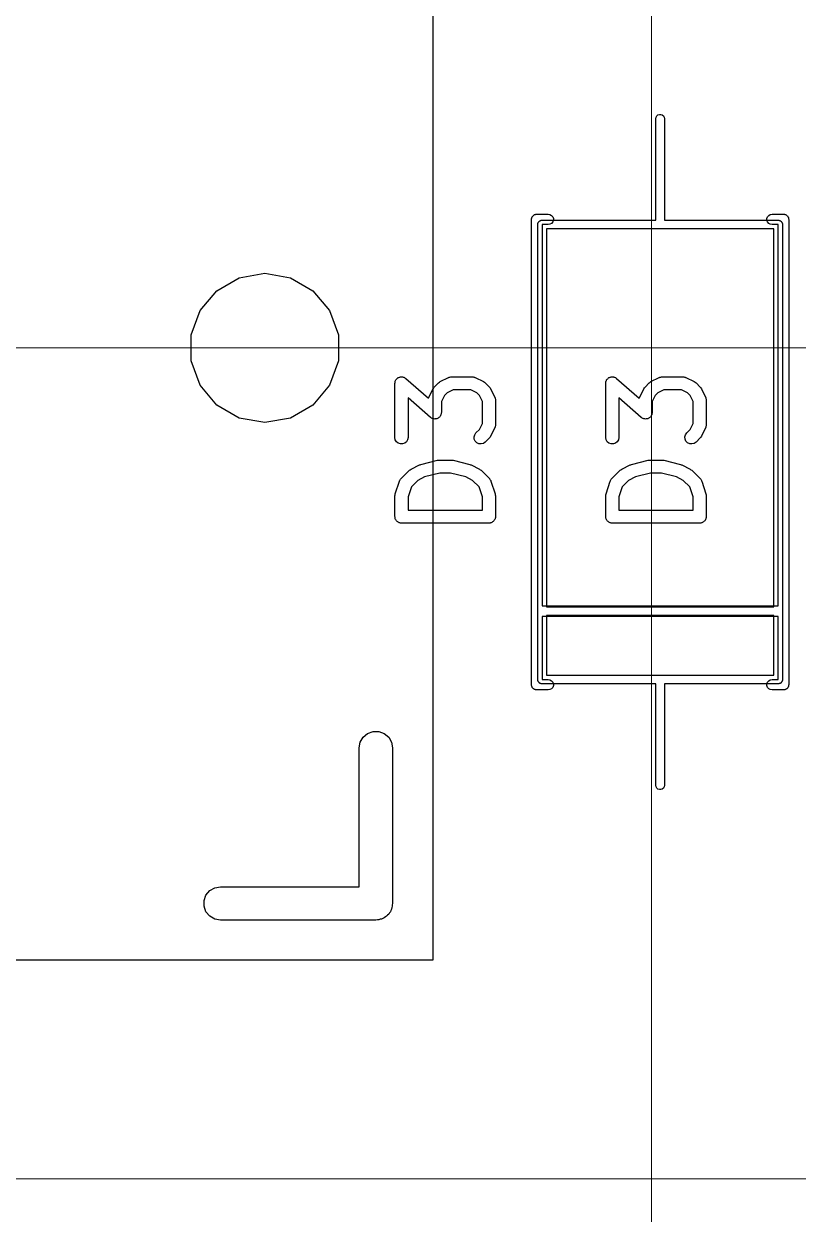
# Model space of a CAD drawing. Header units: millimetres. Extents: x 24 to 200, y 24 to 188.
# Drawn here: x 103.35 to 112.2, y 126.72 to 140.33 of the extents above; entities that cross this region are included whole.
import ezdxf

# ---------------------------------------------------------------- set-up
doc = ezdxf.new("R2010")
doc.units = ezdxf.units.MM
doc.layers.add('3_SwitchPlate', color=6, linetype='Continuous')
doc.layers.add('7_PCBサンプル', color=7, linetype='Continuous')
doc.layers.add('補助線', color=4, linetype='Continuous', lineweight=5, transparency=0.5)

# ---------------------------------------------------------------- blocks, each defined once
blk = doc.blocks.new('hhskb2-F.SilkS')
at = {"layer": '7_PCBサンプル'}
for p, q in [((96.13, -48.53), (96.1309, -48.5248)), ((96.13, -53.85), (96.13, -48.53)), ((96.1309, -48.5196), (96.1327, -48.5147)), ((96.1309, -48.5248), (96.1309, -48.5196)), ((96.1327, -48.5147), (96.1336, -48.5095)), ((96.1336, -48.5095), (96.1362, -48.5049)), ((96.1362, -48.5049), (96.138, -48.5)), ((96.138, -48.5), (96.1414, -48.496)), ((96.1414, -48.496), (96.144, -48.4914)), ((96.144, -48.4914), (96.1481, -48.4881)), ((96.1481, -48.4881), (96.1514, -48.484)), ((96.1514, -48.484), (96.156, -48.4814)), ((96.156, -48.4814), (96.16, -48.478)), ((96.16, -48.478), (96.1649, -48.4762)), ((96.1649, -48.4762), (96.1695, -48.4736)), ((96.1695, -48.4736), (96.1747, -48.4727)), ((96.1747, -48.4727), (96.1796, -48.4709)), ((96.1796, -48.4709), (96.1848, -48.4709)), ((96.1848, -48.4709), (96.19, -48.47)), ((96.19, -48.47), (96.32, -48.47)), ((96.32, -48.47), (96.3405, -48.4736)), ((96.3405, -48.4736), (96.3586, -48.484)), ((96.3586, -48.576), (96.3405, -48.5864)), ((96.3586, -48.484), (96.372, -48.5)), ((96.372, -48.56), (96.3586, -48.576)), ((96.372, -48.5), (96.3791, -48.5196)), ((96.3791, -48.5404), (96.372, -48.56)), ((96.3791, -48.5196), (96.3791, -48.5404)), ((98.8209, -48.5196), (98.828, -48.5)), ((98.8209, -48.5404), (98.8209, -48.5196)), ((98.828, -48.56), (98.8209, -48.5404)), ((98.828, -48.5), (98.8414, -48.484)), ((98.8414, -48.576), (98.828, -48.56)), ((98.8414, -48.484), (98.8595, -48.4736)), ((98.8595, -48.5864), (98.8414, -48.576)), ((98.8595, -48.4736), (98.88, -48.47)), ((98.88, -48.47), (99.01, -48.47)), ((99.01, -48.47), (99.0152, -48.4709)), ((99.0152, -48.4709), (99.0204, -48.4709)), ((99.0204, -48.4709), (99.0253, -48.4727)), ((99.0253, -48.4727), (99.0305, -48.4736)), ((99.0305, -48.4736), (99.0351, -48.4762)), ((99.0351, -48.4762), (99.04, -48.478)), ((99.04, -48.478), (99.044, -48.4814)), ((99.044, -48.4814), (99.0486, -48.484)), ((99.0486, -48.484), (99.0519, -48.4881)), ((99.0519, -48.4881), (99.056, -48.4914)), ((99.056, -48.4914), (99.0586, -48.496)), ((99.0586, -48.496), (99.062, -48.5)), ((99.062, -48.5), (99.0638, -48.5049)), ((99.0638, -48.5049), (99.0664, -48.5095)), ((99.0664, -48.5095), (99.0673, -48.5147)), ((99.0673, -48.5147), (99.0691, -48.5196)), ((99.0691, -48.5196), (99.0691, -48.5248)), ((99.0691, -48.5248), (99.07, -48.53)), ((99.07, -48.53), (99.07, -53.85)), ((96.32, -48.59), (96.25, -48.59)), ((96.25, -48.59), (96.25, -52.95)), ((96.3405, -48.5864), (96.32, -48.59)), ((98.88, -48.59), (98.8595, -48.5864)), ((98.95, -48.59), (98.88, -48.59)), ((98.95, -52.95), (98.95, -48.59)), ((92.531, -49.3457), (92.7879, -49.1974)), ((92.7879, -49.1974), (93.08, -49.1458)), ((93.08, -49.1458), (93.3721, -49.1974)), ((93.3721, -49.1974), (93.629, -49.3457)), ((92.3403, -49.5729), (92.531, -49.3457)), ((93.629, -49.3457), (93.8197, -49.5729)), ((92.2388, -49.8517), (92.3403, -49.5729)), ((93.8197, -49.5729), (93.9212, -49.8517)), ((92.2388, -50.1483), (92.2388, -49.8517)), ((93.9212, -49.8517), (93.9212, -50.1483)), ((92.3403, -50.4271), (92.2388, -50.1483)), ((93.9212, -50.1483), (93.8197, -50.4271)), ((94.5849, -50.3561), (94.5905, -50.3514)), ((94.5905, -50.3514), (94.5954, -50.3458)), ((94.5954, -50.3458), (94.6004, -50.3431)), ((94.6004, -50.3431), (94.6049, -50.3393)), ((94.6049, -50.3393), (94.6118, -50.3368)), ((94.6118, -50.3368), (94.6182, -50.3333)), ((94.6182, -50.3333), (94.6239, -50.3324)), ((94.6239, -50.3324), (94.6294, -50.3304)), ((94.6294, -50.3304), (94.6367, -50.3304)), ((94.6367, -50.3304), (94.6439, -50.3293)), ((94.6439, -50.3293), (94.6496, -50.3304)), ((94.6496, -50.3304), (94.6554, -50.3304)), ((94.6554, -50.3304), (94.6623, -50.3329)), ((94.6623, -50.3329), (94.6695, -50.3344)), ((94.6695, -50.3344), (94.6744, -50.3374)), ((94.6744, -50.3374), (94.6799, -50.3393)), ((94.6799, -50.3393), (94.6855, -50.344)), ((94.6855, -50.344), (94.6918, -50.3478)), ((94.6918, -50.3478), (94.9518, -50.5753)), ((95.085, -50.3848), (95.1803, -50.3372)), ((95.1803, -50.3372), (95.1844, -50.336)), ((95.1844, -50.336), (95.1882, -50.3338)), ((95.1882, -50.3338), (95.1968, -50.3323)), ((95.1968, -50.3323), (95.2052, -50.3298)), ((95.2052, -50.3298), (95.2096, -50.33)), ((95.2096, -50.33), (95.2138, -50.3293)), ((95.2138, -50.3293), (95.4519, -50.3293)), ((95.4519, -50.3293), (95.4562, -50.33)), ((95.4562, -50.33), (95.4605, -50.3298)), ((95.4605, -50.3298), (95.4689, -50.3323)), ((95.4689, -50.3323), (95.4776, -50.3338)), ((95.4776, -50.3338), (95.4813, -50.336)), ((95.4813, -50.336), (95.4854, -50.3372)), ((95.4854, -50.3372), (95.5807, -50.3848)), ((92.531, -50.6543), (92.3403, -50.4271)), ((93.8197, -50.4271), (93.629, -50.6543)), ((94.5674, -50.4043), (94.5687, -50.3971)), ((94.5674, -51.0233), (94.5674, -50.4043)), ((94.5687, -50.3971), (94.5688, -50.3897)), ((94.5688, -50.3897), (94.5709, -50.3843)), ((94.5709, -50.3843), (94.5719, -50.3786)), ((94.5719, -50.3786), (94.5756, -50.3723)), ((94.5756, -50.3723), (94.5782, -50.3654)), ((94.5782, -50.3654), (94.582, -50.3611)), ((94.582, -50.3611), (94.5849, -50.3561)), ((94.9563, -50.5612), (95.0039, -50.466)), ((95.0039, -50.466), (95.011, -50.4563)), ((95.011, -50.4563), (95.0179, -50.4465)), ((95.0179, -50.4465), (95.0655, -50.3989)), ((95.0655, -50.3989), (95.0754, -50.392)), ((95.0754, -50.392), (95.085, -50.3848)), ((95.2315, -50.4793), (95.163, -50.5135)), ((95.4342, -50.4793), (95.2315, -50.4793)), ((95.5027, -50.5135), (95.4342, -50.4793)), ((95.5807, -50.3848), (95.5903, -50.392)), ((95.5903, -50.392), (95.6002, -50.3989)), ((95.6002, -50.3989), (95.6478, -50.4465)), ((95.6478, -50.4465), (95.6547, -50.4563)), ((95.6547, -50.4563), (95.6618, -50.466)), ((95.6618, -50.466), (95.7095, -50.5612)), ((94.9739, -50.7941), (94.7174, -50.5696)), ((94.7174, -50.5696), (94.7174, -51.0233)), ((94.9518, -50.5753), (94.9529, -50.5691)), ((94.9529, -50.5691), (94.955, -50.5654)), ((94.955, -50.5654), (94.9563, -50.5612)), ((95.1326, -50.5439), (95.0983, -50.6125)), ((95.0983, -50.6125), (95.0983, -50.7376)), ((95.163, -50.5135), (95.1326, -50.5439)), ((95.5331, -50.5439), (95.5027, -50.5135)), ((95.5674, -50.6125), (95.5331, -50.5439)), ((95.5674, -50.8628), (95.5674, -50.6125)), ((95.7095, -50.5612), (95.7107, -50.5654)), ((95.7107, -50.5654), (95.7129, -50.5691)), ((95.7129, -50.5691), (95.7144, -50.5778)), ((95.7144, -50.5778), (95.7169, -50.5862)), ((95.7169, -50.5862), (95.7166, -50.5905)), ((95.7166, -50.5905), (95.7174, -50.5948)), ((95.7174, -50.5948), (95.7174, -50.8805)), ((92.7879, -50.8026), (92.531, -50.6543)), ((93.629, -50.6543), (93.3721, -50.8026)), ((95.0948, -50.7576), (95.0938, -50.7633)), ((95.0969, -50.7522), (95.0948, -50.7576)), ((95.0971, -50.7448), (95.0969, -50.7522)), ((95.0983, -50.7376), (95.0971, -50.7448)), ((93.08, -50.8541), (92.7879, -50.8026)), ((93.3721, -50.8026), (93.08, -50.8541)), ((94.9802, -50.7979), (94.9739, -50.7941)), ((94.9858, -50.8026), (94.9802, -50.7979)), ((94.9913, -50.8046), (94.9858, -50.8026)), ((94.9962, -50.8076), (94.9913, -50.8046)), ((95.0034, -50.809), (94.9962, -50.8076)), ((95.0103, -50.8115), (95.0034, -50.809)), ((95.0161, -50.8115), (95.0103, -50.8115)), ((95.0218, -50.8126), (95.0161, -50.8115)), ((95.029, -50.8115), (95.0218, -50.8126)), ((95.0364, -50.8115), (95.029, -50.8115)), ((95.0418, -50.8095), (95.0364, -50.8115)), ((95.0475, -50.8086), (95.0418, -50.8095)), ((95.0539, -50.8051), (95.0475, -50.8086)), ((95.0608, -50.8026), (95.0539, -50.8051)), ((95.0653, -50.7989), (95.0608, -50.8026)), ((95.0703, -50.7961), (95.0653, -50.7989)), ((95.0752, -50.7905), (95.0703, -50.7961)), ((95.0808, -50.7858), (95.0752, -50.7905)), ((95.0837, -50.7808), (95.0808, -50.7858)), ((95.0875, -50.7765), (95.0837, -50.7808)), ((95.0901, -50.7696), (95.0875, -50.7765)), ((95.0938, -50.7633), (95.0901, -50.7696)), ((95.5331, -50.9313), (95.5674, -50.8628)), ((95.7169, -50.8891), (95.7144, -50.8975)), ((95.7174, -50.8805), (95.7166, -50.8847)), ((95.7166, -50.8847), (95.7169, -50.8891)), ((94.5719, -51.049), (94.5674, -51.0233)), ((94.7174, -51.0233), (94.7129, -51.049)), ((95.4724, -51.0168), (95.4792, -50.9916)), ((95.4747, -51.0427), (95.4724, -51.0168)), ((95.4792, -50.9916), (95.4941, -50.9703)), ((95.4941, -50.9703), (95.5331, -50.9313)), ((95.6478, -51.0287), (95.6002, -51.0764)), ((95.6547, -51.0189), (95.6478, -51.0287)), ((95.6618, -51.0093), (95.6547, -51.0189)), ((95.7095, -50.914), (95.6618, -51.0093)), ((95.7107, -50.9099), (95.7095, -50.914)), ((95.7129, -50.9061), (95.7107, -50.9099)), ((95.7144, -50.8975), (95.7129, -50.9061)), ((94.5849, -51.0715), (94.5719, -51.049)), ((94.6049, -51.0883), (94.5849, -51.0715)), ((94.6294, -51.0972), (94.6049, -51.0883)), ((94.6554, -51.0972), (94.6294, -51.0972)), ((94.6799, -51.0883), (94.6554, -51.0972)), ((94.6998, -51.0715), (94.6799, -51.0883)), ((94.7129, -51.049), (94.6998, -51.0715)), ((95.4857, -51.0664), (95.4747, -51.0427)), ((95.5041, -51.0848), (95.4857, -51.0664)), ((95.5277, -51.0958), (95.5041, -51.0848)), ((95.5537, -51.098), (95.5277, -51.0958)), ((95.5788, -51.0913), (95.5537, -51.098)), ((95.6002, -51.0764), (95.5788, -51.0913)), ((94.8623, -51.3315), (95.0528, -51.2839)), ((95.0528, -51.2839), (95.0619, -51.2833)), ((95.0619, -51.2833), (95.071, -51.2817)), ((95.071, -51.2817), (95.2138, -51.2817)), ((95.2138, -51.2817), (95.2228, -51.2833)), ((95.2228, -51.2833), (95.232, -51.2839)), ((95.232, -51.2839), (95.4225, -51.3315)), ((94.637, -51.4941), (94.7322, -51.3989)), ((94.7322, -51.3989), (94.742, -51.392)), ((94.742, -51.392), (94.7517, -51.3848)), ((94.7517, -51.3848), (94.8469, -51.3372)), ((94.8469, -51.3372), (94.8548, -51.3349)), ((94.8548, -51.3349), (94.8623, -51.3315)), ((95.0802, -51.4317), (94.9067, -51.475)), ((95.2046, -51.4317), (95.0802, -51.4317)), ((95.3781, -51.475), (95.2046, -51.4317)), ((95.4225, -51.3315), (95.43, -51.3349)), ((95.43, -51.3349), (95.4378, -51.3372)), ((95.4378, -51.3372), (95.5331, -51.3848)), ((95.5331, -51.3848), (95.5427, -51.392)), ((95.5427, -51.392), (95.5526, -51.3989)), ((95.5526, -51.3989), (95.6478, -51.4941)), ((94.5712, -51.6663), (94.6188, -51.5234)), ((94.6188, -51.5234), (94.6209, -51.5196)), ((94.6209, -51.5196), (94.622, -51.5154)), ((94.622, -51.5154), (94.6271, -51.5082)), ((94.6271, -51.5082), (94.6313, -51.5005)), ((94.6313, -51.5005), (94.6345, -51.4977)), ((94.6345, -51.4977), (94.637, -51.4941)), ((94.8297, -51.5135), (94.7556, -51.5877)), ((94.9067, -51.475), (94.8297, -51.5135)), ((95.4551, -51.5135), (95.3781, -51.475)), ((95.5292, -51.5877), (95.4551, -51.5135)), ((95.6478, -51.4941), (95.6503, -51.4977)), ((95.6503, -51.4977), (95.6535, -51.5005)), ((95.6535, -51.5005), (95.6577, -51.5082)), ((95.6577, -51.5082), (95.6627, -51.5154)), ((95.6627, -51.5154), (95.6639, -51.5196)), ((95.6639, -51.5196), (95.6659, -51.5234)), ((95.6659, -51.5234), (95.7135, -51.6663)), ((94.5674, -51.69), (94.5695, -51.6782)), ((94.5674, -51.9281), (94.5674, -51.69)), ((94.5695, -51.6782), (94.5712, -51.6663)), ((94.7556, -51.5877), (94.7174, -51.7022)), ((94.7174, -51.7022), (94.7174, -51.8531)), ((95.5674, -51.7022), (95.5292, -51.5877)), ((95.5674, -51.8531), (95.5674, -51.7022)), ((95.7135, -51.6663), (95.7153, -51.6782)), ((95.7153, -51.6782), (95.7174, -51.69)), ((95.7174, -51.69), (95.7174, -51.9281)), ((94.5685, -51.9346), (94.5674, -51.9281)), ((94.5685, -51.9411), (94.5685, -51.9346)), ((94.5708, -51.9473), (94.5685, -51.9411)), ((94.5719, -51.9537), (94.5708, -51.9473)), ((94.5752, -51.9594), (94.5719, -51.9537)), ((94.5774, -51.9656), (94.5752, -51.9594)), ((94.5816, -51.9706), (94.5774, -51.9656)), ((94.5849, -51.9763), (94.5816, -51.9706)), ((94.59, -51.9805), (94.5849, -51.9763)), ((94.5942, -51.9855), (94.59, -51.9805)), ((94.7174, -51.8531), (95.5674, -51.8531)), ((95.6948, -51.9805), (95.6906, -51.9855)), ((95.6998, -51.9763), (95.6948, -51.9805)), ((95.7031, -51.9706), (95.6998, -51.9763)), ((95.7073, -51.9656), (95.7031, -51.9706)), ((95.7096, -51.9594), (95.7073, -51.9656)), ((95.7129, -51.9537), (95.7096, -51.9594)), ((95.714, -51.9473), (95.7129, -51.9537)), ((95.7162, -51.9411), (95.714, -51.9473)), ((95.7174, -51.9281), (95.7162, -51.9346)), ((95.7162, -51.9346), (95.7162, -51.9411)), ((94.5999, -51.9888), (94.5942, -51.9855)), ((94.6049, -51.993), (94.5999, -51.9888)), ((94.611, -51.9953), (94.6049, -51.993)), ((94.6167, -51.9986), (94.611, -51.9953)), ((94.6232, -51.9997), (94.6167, -51.9986)), ((94.6294, -52.002), (94.6232, -51.9997)), ((94.6359, -52.002), (94.6294, -52.002)), ((94.6424, -52.0031), (94.6359, -52.002)), ((95.6424, -52.0031), (94.6424, -52.0031)), ((95.6488, -52.002), (95.6424, -52.0031)), ((95.6554, -52.002), (95.6488, -52.002)), ((95.6616, -51.9997), (95.6554, -52.002)), ((95.668, -51.9986), (95.6616, -51.9997)), ((95.6737, -51.9953), (95.668, -51.9986)), ((95.6799, -51.993), (95.6737, -51.9953)), ((95.6849, -51.9888), (95.6799, -51.993)), ((95.6906, -51.9855), (95.6849, -51.9888)), ((96.25, -52.95), (98.95, -52.95)), ((98.95, -53.07), (96.25, -53.07)), ((96.25, -53.07), (96.25, -53.79)), ((98.95, -53.79), (98.95, -53.07)), ((96.1309, -53.8552), (96.13, -53.85)), ((96.1309, -53.8604), (96.1309, -53.8552)), ((96.1327, -53.8653), (96.1309, -53.8604)), ((96.1336, -53.8705), (96.1327, -53.8653)), ((96.1362, -53.8751), (96.1336, -53.8705)), ((96.138, -53.88), (96.1362, -53.8751)), ((96.1414, -53.884), (96.138, -53.88)), ((96.144, -53.8886), (96.1414, -53.884)), ((96.1481, -53.8919), (96.144, -53.8886)), ((96.25, -53.79), (96.32, -53.79)), ((96.32, -53.79), (96.3405, -53.7936)), ((96.3405, -53.7936), (96.3586, -53.804)), ((96.3586, -53.804), (96.372, -53.82)), ((96.372, -53.88), (96.3586, -53.896)), ((96.372, -53.82), (96.3791, -53.8396)), ((96.3791, -53.8604), (96.372, -53.88)), ((96.3791, -53.8396), (96.3791, -53.8604)), ((98.8209, -53.8396), (98.828, -53.82)), ((98.8209, -53.8604), (98.8209, -53.8396)), ((98.828, -53.88), (98.8209, -53.8604)), ((98.828, -53.82), (98.8414, -53.804)), ((98.8414, -53.896), (98.828, -53.88)), ((98.8414, -53.804), (98.8595, -53.7936)), ((98.8595, -53.7936), (98.88, -53.79)), ((98.88, -53.79), (98.95, -53.79)), ((99.056, -53.8886), (99.0519, -53.8919)), ((99.0586, -53.884), (99.056, -53.8886)), ((99.062, -53.88), (99.0586, -53.884)), ((99.0638, -53.8751), (99.062, -53.88)), ((99.0664, -53.8705), (99.0638, -53.8751)), ((99.0673, -53.8653), (99.0664, -53.8705)), ((99.0691, -53.8604), (99.0673, -53.8653)), ((99.07, -53.85), (99.0691, -53.8552)), ((99.0691, -53.8552), (99.0691, -53.8604)), ((96.1514, -53.896), (96.1481, -53.8919)), ((96.156, -53.8986), (96.1514, -53.896)), ((96.16, -53.902), (96.156, -53.8986)), ((96.1649, -53.9038), (96.16, -53.902)), ((96.1695, -53.9064), (96.1649, -53.9038)), ((96.1747, -53.9073), (96.1695, -53.9064)), ((96.1796, -53.9091), (96.1747, -53.9073)), ((96.1848, -53.9091), (96.1796, -53.9091)), ((96.19, -53.91), (96.1848, -53.9091)), ((96.32, -53.91), (96.19, -53.91)), ((96.3405, -53.9064), (96.32, -53.91)), ((96.3586, -53.896), (96.3405, -53.9064)), ((98.8595, -53.9064), (98.8414, -53.896)), ((98.88, -53.91), (98.8595, -53.9064)), ((99.01, -53.91), (98.88, -53.91)), ((99.0152, -53.9091), (99.01, -53.91)), ((99.0204, -53.9091), (99.0152, -53.9091)), ((99.0253, -53.9073), (99.0204, -53.9091)), ((99.0305, -53.9064), (99.0253, -53.9073)), ((99.0351, -53.9038), (99.0305, -53.9064)), ((99.04, -53.902), (99.0351, -53.9038)), ((99.044, -53.8986), (99.04, -53.902)), ((99.0486, -53.896), (99.044, -53.8986)), ((99.0519, -53.8919), (99.0486, -53.896)), ((94.2041, -54.4495), (94.2548, -54.407)), ((94.2548, -54.407), (94.3169, -54.3844)), ((94.3169, -54.3844), (94.3831, -54.3844)), ((94.3831, -54.3844), (94.4453, -54.407)), ((94.4453, -54.407), (94.4959, -54.4495)), ((94.1595, -54.572), (94.171, -54.5068)), ((94.171, -54.5068), (94.2041, -54.4495)), ((94.4959, -54.4495), (94.529, -54.5068)), ((94.529, -54.5068), (94.5405, -54.572)), ((94.1595, -56.1595), (94.1595, -54.572)), ((94.5405, -54.572), (94.5405, -56.35)), ((92.4495, -56.2041), (92.5068, -56.171)), ((92.5068, -56.171), (92.572, -56.1595)), ((92.572, -56.1595), (94.1595, -56.1595)), ((92.3844, -56.3169), (92.407, -56.2547)), ((92.3844, -56.3831), (92.3844, -56.3169)), ((92.407, -56.2547), (92.4495, -56.2041)), ((92.407, -56.4452), (92.3844, -56.3831)), ((92.4495, -56.4959), (92.407, -56.4452)), ((94.4959, -56.4725), (94.4832, -56.4832)), ((94.5043, -56.458), (94.4959, -56.4725)), ((94.515, -56.4452), (94.5043, -56.458)), ((94.5207, -56.4296), (94.515, -56.4452)), ((94.529, -56.4152), (94.5207, -56.4296)), ((94.5319, -56.3987), (94.529, -56.4152)), ((94.5376, -56.3831), (94.5319, -56.3987)), ((94.5405, -56.35), (94.5376, -56.3664)), ((94.5376, -56.3664), (94.5376, -56.3831)), ((92.5068, -56.529), (92.4495, -56.4959)), ((92.572, -56.5405), (92.5068, -56.529)), ((94.35, -56.5405), (92.572, -56.5405)), ((94.3664, -56.5376), (94.35, -56.5405)), ((94.3831, -56.5376), (94.3664, -56.5376)), ((94.3987, -56.5319), (94.3831, -56.5376)), ((94.4152, -56.529), (94.3987, -56.5319)), ((94.4296, -56.5207), (94.4152, -56.529)), ((94.4453, -56.515), (94.4296, -56.5207)), ((94.458, -56.5043), (94.4453, -56.515)), ((94.4725, -56.4959), (94.458, -56.5043)), ((94.4832, -56.4832), (94.4725, -56.4959))]:
    blk.add_line(p, q, dxfattribs=at)
blk = doc.blocks.new('hhskb2-F.Fab')
at = {"layer": '7_PCBサンプル'}
for p, q in [((97.553, -47.3629), (97.5617, -47.3479)), ((97.5617, -47.3479), (97.575, -47.3367)), ((97.575, -47.3367), (97.5913, -47.3308)), ((97.5913, -47.3308), (97.6087, -47.3308)), ((97.6087, -47.3308), (97.625, -47.3367)), ((97.625, -47.3367), (97.6383, -47.3479)), ((97.6383, -47.3479), (97.647, -47.3629)), ((97.55, -47.38), (97.553, -47.3629)), ((97.55, -48.54), (97.55, -47.38)), ((97.647, -47.3629), (97.65, -47.38)), ((97.65, -47.38), (97.65, -48.54)), ((96.2008, -48.5813), (96.2023, -48.5772)), ((96.2008, -48.5857), (96.2008, -48.5813)), ((96.2023, -48.5772), (96.203, -48.5729)), ((96.203, -48.5729), (96.2052, -48.5691)), ((96.2052, -48.5691), (96.2067, -48.565)), ((96.2067, -48.565), (96.2095, -48.5616)), ((96.2095, -48.5616), (96.2117, -48.5579)), ((96.2117, -48.5579), (96.215, -48.555)), ((96.215, -48.555), (96.2179, -48.5517)), ((96.2179, -48.5517), (96.2216, -48.5495)), ((96.2216, -48.5495), (96.225, -48.5467)), ((96.225, -48.5467), (96.2291, -48.5452)), ((96.2291, -48.5452), (96.2329, -48.543)), ((96.2329, -48.543), (96.2372, -48.5423)), ((96.2372, -48.5423), (96.2413, -48.5408)), ((96.2413, -48.5408), (96.2457, -48.5408)), ((96.2457, -48.5408), (96.25, -48.54)), ((96.25, -48.54), (97.55, -48.54)), ((97.65, -48.54), (98.95, -48.54)), ((98.95, -48.54), (98.9543, -48.5408)), ((98.9543, -48.5408), (98.9587, -48.5408)), ((98.9587, -48.5408), (98.9628, -48.5423)), ((98.9628, -48.5423), (98.9671, -48.543)), ((98.9671, -48.543), (98.9709, -48.5452)), ((98.9709, -48.5452), (98.975, -48.5467)), ((98.975, -48.5467), (98.9784, -48.5495)), ((98.9784, -48.5495), (98.9821, -48.5517)), ((98.9821, -48.5517), (98.985, -48.555)), ((98.985, -48.555), (98.9883, -48.5579)), ((98.9883, -48.5579), (98.9905, -48.5616)), ((98.9905, -48.5616), (98.9933, -48.565)), ((98.9933, -48.565), (98.9948, -48.5691)), ((98.9948, -48.5691), (98.997, -48.5729)), ((98.997, -48.5729), (98.9977, -48.5772)), ((98.9977, -48.5772), (98.9992, -48.5813)), ((98.9992, -48.5813), (98.9992, -48.5857)), ((96.2, -48.59), (96.2008, -48.5857)), ((96.2, -53.79), (96.2, -48.59)), ((96.3, -48.64), (96.3, -52.96)), ((98.9, -48.64), (96.3, -48.64)), ((98.9, -52.96), (98.9, -48.64)), ((98.9992, -48.5857), (99, -48.59)), ((99, -48.59), (99, -53.79)), ((96.9949, -50.3561), (97.0005, -50.3514)), ((97.0005, -50.3514), (97.0054, -50.3458)), ((97.0054, -50.3458), (97.0104, -50.3431)), ((97.0104, -50.3431), (97.0149, -50.3393)), ((97.0149, -50.3393), (97.0218, -50.3368)), ((97.0218, -50.3368), (97.0282, -50.3333)), ((97.0282, -50.3333), (97.0339, -50.3324)), ((97.0339, -50.3324), (97.0394, -50.3304)), ((97.0394, -50.3304), (97.0467, -50.3304)), ((97.0467, -50.3304), (97.0539, -50.3293)), ((97.0539, -50.3293), (97.0596, -50.3304)), ((97.0596, -50.3304), (97.0654, -50.3304)), ((97.0654, -50.3304), (97.0723, -50.3329)), ((97.0723, -50.3329), (97.0795, -50.3344)), ((97.0795, -50.3344), (97.0844, -50.3374)), ((97.0844, -50.3374), (97.0899, -50.3393)), ((97.0899, -50.3393), (97.0955, -50.344)), ((97.0955, -50.344), (97.1018, -50.3478)), ((97.1018, -50.3478), (97.3618, -50.5753)), ((97.495, -50.3848), (97.5903, -50.3372)), ((97.5903, -50.3372), (97.5944, -50.336)), ((97.5944, -50.336), (97.5982, -50.3338)), ((97.5982, -50.3338), (97.6068, -50.3323)), ((97.6068, -50.3323), (97.6152, -50.3298)), ((97.6152, -50.3298), (97.6196, -50.33)), ((97.6196, -50.33), (97.6238, -50.3293)), ((97.6238, -50.3293), (97.8619, -50.3293)), ((97.8619, -50.3293), (97.8662, -50.33)), ((97.8662, -50.33), (97.8705, -50.3298)), ((97.8705, -50.3298), (97.8789, -50.3323)), ((97.8789, -50.3323), (97.8876, -50.3338)), ((97.8876, -50.3338), (97.8913, -50.336)), ((97.8913, -50.336), (97.8954, -50.3372)), ((97.8954, -50.3372), (97.9907, -50.3848)), ((96.9774, -50.4043), (96.9787, -50.3971)), ((96.9774, -51.0233), (96.9774, -50.4043)), ((96.9787, -50.3971), (96.9788, -50.3897)), ((96.9788, -50.3897), (96.9809, -50.3843)), ((96.9809, -50.3843), (96.9819, -50.3786)), ((96.9819, -50.3786), (96.9856, -50.3723)), ((96.9856, -50.3723), (96.9882, -50.3654)), ((96.9882, -50.3654), (96.992, -50.3611)), ((96.992, -50.3611), (96.9949, -50.3561)), ((97.3663, -50.5612), (97.4139, -50.466)), ((97.4139, -50.466), (97.421, -50.4563)), ((97.421, -50.4563), (97.4279, -50.4465)), ((97.4279, -50.4465), (97.4755, -50.3989)), ((97.4755, -50.3989), (97.4854, -50.392)), ((97.4854, -50.392), (97.495, -50.3848)), ((97.6415, -50.4793), (97.573, -50.5135)), ((97.8442, -50.4793), (97.6415, -50.4793)), ((97.9127, -50.5135), (97.8442, -50.4793)), ((97.9907, -50.3848), (98.0003, -50.392)), ((98.0003, -50.392), (98.0102, -50.3989)), ((98.0102, -50.3989), (98.0578, -50.4465)), ((98.0578, -50.4465), (98.0647, -50.4563)), ((98.0647, -50.4563), (98.0718, -50.466)), ((98.0718, -50.466), (98.1195, -50.5612)), ((97.3839, -50.7941), (97.1274, -50.5696)), ((97.1274, -50.5696), (97.1274, -51.0233)), ((97.3618, -50.5753), (97.3629, -50.5691)), ((97.3629, -50.5691), (97.365, -50.5654)), ((97.365, -50.5654), (97.3663, -50.5612)), ((97.5426, -50.5439), (97.5083, -50.6125)), ((97.5083, -50.6125), (97.5083, -50.7376)), ((97.573, -50.5135), (97.5426, -50.5439)), ((97.9431, -50.5439), (97.9127, -50.5135)), ((97.9774, -50.6125), (97.9431, -50.5439)), ((97.9774, -50.8628), (97.9774, -50.6125)), ((98.1195, -50.5612), (98.1207, -50.5654)), ((98.1207, -50.5654), (98.1229, -50.5691)), ((98.1229, -50.5691), (98.1244, -50.5778)), ((98.1244, -50.5778), (98.1269, -50.5862)), ((98.1269, -50.5862), (98.1266, -50.5905)), ((98.1266, -50.5905), (98.1274, -50.5948)), ((98.1274, -50.5948), (98.1274, -50.8805)), ((97.5048, -50.7576), (97.5038, -50.7633)), ((97.5069, -50.7522), (97.5048, -50.7576)), ((97.5071, -50.7448), (97.5069, -50.7522)), ((97.5083, -50.7376), (97.5071, -50.7448)), ((97.3902, -50.7979), (97.3839, -50.7941)), ((97.3958, -50.8026), (97.3902, -50.7979)), ((97.4013, -50.8046), (97.3958, -50.8026)), ((97.4062, -50.8076), (97.4013, -50.8046)), ((97.4134, -50.809), (97.4062, -50.8076)), ((97.4203, -50.8115), (97.4134, -50.809)), ((97.4261, -50.8115), (97.4203, -50.8115)), ((97.4318, -50.8126), (97.4261, -50.8115)), ((97.439, -50.8115), (97.4318, -50.8126)), ((97.4464, -50.8115), (97.439, -50.8115)), ((97.4518, -50.8095), (97.4464, -50.8115)), ((97.4575, -50.8086), (97.4518, -50.8095)), ((97.4639, -50.8051), (97.4575, -50.8086)), ((97.4708, -50.8026), (97.4639, -50.8051)), ((97.4753, -50.7989), (97.4708, -50.8026)), ((97.4803, -50.7961), (97.4753, -50.7989)), ((97.4852, -50.7905), (97.4803, -50.7961)), ((97.4908, -50.7858), (97.4852, -50.7905)), ((97.4937, -50.7808), (97.4908, -50.7858)), ((97.4975, -50.7765), (97.4937, -50.7808)), ((97.5001, -50.7696), (97.4975, -50.7765)), ((97.5038, -50.7633), (97.5001, -50.7696)), ((97.9431, -50.9313), (97.9774, -50.8628)), ((98.1269, -50.8891), (98.1244, -50.8975)), ((98.1274, -50.8805), (98.1266, -50.8847)), ((98.1266, -50.8847), (98.1269, -50.8891)), ((96.9819, -51.049), (96.9774, -51.0233)), ((97.1274, -51.0233), (97.1229, -51.049)), ((97.8824, -51.0168), (97.8892, -50.9916)), ((97.8847, -51.0427), (97.8824, -51.0168)), ((97.8892, -50.9916), (97.9041, -50.9703)), ((97.9041, -50.9703), (97.9431, -50.9313)), ((98.0578, -51.0287), (98.0102, -51.0764)), ((98.0647, -51.0189), (98.0578, -51.0287)), ((98.0718, -51.0093), (98.0647, -51.0189)), ((98.1195, -50.914), (98.0718, -51.0093)), ((98.1207, -50.9099), (98.1195, -50.914)), ((98.1229, -50.9061), (98.1207, -50.9099)), ((98.1244, -50.8975), (98.1229, -50.9061)), ((96.9949, -51.0715), (96.9819, -51.049)), ((97.0149, -51.0883), (96.9949, -51.0715)), ((97.0394, -51.0972), (97.0149, -51.0883)), ((97.0654, -51.0972), (97.0394, -51.0972)), ((97.0899, -51.0883), (97.0654, -51.0972)), ((97.1098, -51.0715), (97.0899, -51.0883)), ((97.1229, -51.049), (97.1098, -51.0715)), ((97.8957, -51.0664), (97.8847, -51.0427)), ((97.9141, -51.0848), (97.8957, -51.0664)), ((97.9377, -51.0958), (97.9141, -51.0848)), ((97.9637, -51.098), (97.9377, -51.0958)), ((97.9888, -51.0913), (97.9637, -51.098)), ((98.0102, -51.0764), (97.9888, -51.0913)), ((97.2723, -51.3315), (97.4628, -51.2839)), ((97.4628, -51.2839), (97.4719, -51.2833)), ((97.4719, -51.2833), (97.481, -51.2817)), ((97.481, -51.2817), (97.6238, -51.2817)), ((97.6238, -51.2817), (97.6328, -51.2833)), ((97.6328, -51.2833), (97.642, -51.2839)), ((97.642, -51.2839), (97.8325, -51.3315)), ((97.047, -51.4941), (97.1422, -51.3989)), ((97.1422, -51.3989), (97.1521, -51.392)), ((97.1521, -51.392), (97.1617, -51.3848)), ((97.1617, -51.3848), (97.2569, -51.3372)), ((97.2569, -51.3372), (97.2648, -51.3349)), ((97.2648, -51.3349), (97.2723, -51.3315)), ((97.4902, -51.4317), (97.3167, -51.475)), ((97.6146, -51.4317), (97.4902, -51.4317)), ((97.7881, -51.475), (97.6146, -51.4317)), ((97.8325, -51.3315), (97.84, -51.3349)), ((97.84, -51.3349), (97.8478, -51.3372)), ((97.8478, -51.3372), (97.9431, -51.3848)), ((97.9431, -51.3848), (97.9527, -51.392)), ((97.9527, -51.392), (97.9626, -51.3989)), ((97.9626, -51.3989), (98.0578, -51.4941)), ((96.9812, -51.6663), (97.0288, -51.5234)), ((97.0288, -51.5234), (97.0309, -51.5196)), ((97.0309, -51.5196), (97.032, -51.5154)), ((97.032, -51.5154), (97.0371, -51.5082)), ((97.0371, -51.5082), (97.0413, -51.5005)), ((97.0413, -51.5005), (97.0445, -51.4977)), ((97.0445, -51.4977), (97.047, -51.4941)), ((97.2397, -51.5135), (97.1656, -51.5877)), ((97.3167, -51.475), (97.2397, -51.5135)), ((97.8651, -51.5135), (97.7881, -51.475)), ((97.9392, -51.5877), (97.8651, -51.5135)), ((98.0578, -51.4941), (98.0603, -51.4977)), ((98.0603, -51.4977), (98.0635, -51.5005)), ((98.0635, -51.5005), (98.0677, -51.5082)), ((98.0677, -51.5082), (98.0727, -51.5154)), ((98.0727, -51.5154), (98.0739, -51.5196)), ((98.0739, -51.5196), (98.0759, -51.5234)), ((98.0759, -51.5234), (98.1235, -51.6663)), ((96.9774, -51.69), (96.9795, -51.6782)), ((96.9774, -51.9281), (96.9774, -51.69)), ((96.9795, -51.6782), (96.9812, -51.6663)), ((97.1656, -51.5877), (97.1274, -51.7022)), ((97.1274, -51.7022), (97.1274, -51.8531)), ((97.9774, -51.7022), (97.9392, -51.5877)), ((97.9774, -51.8531), (97.9774, -51.7022)), ((98.1235, -51.6663), (98.1253, -51.6782)), ((98.1253, -51.6782), (98.1274, -51.69)), ((98.1274, -51.69), (98.1274, -51.9281)), ((96.9785, -51.9346), (96.9774, -51.9281)), ((96.9785, -51.9411), (96.9785, -51.9346)), ((96.9808, -51.9473), (96.9785, -51.9411)), ((96.9819, -51.9537), (96.9808, -51.9473)), ((96.9852, -51.9594), (96.9819, -51.9537)), ((96.9874, -51.9656), (96.9852, -51.9594)), ((96.9916, -51.9706), (96.9874, -51.9656)), ((96.9949, -51.9763), (96.9916, -51.9706)), ((97, -51.9805), (96.9949, -51.9763)), ((97.0042, -51.9855), (97, -51.9805)), ((97.1274, -51.8531), (97.9774, -51.8531)), ((98.1048, -51.9805), (98.1006, -51.9855)), ((98.1098, -51.9763), (98.1048, -51.9805)), ((98.1131, -51.9706), (98.1098, -51.9763)), ((98.1173, -51.9656), (98.1131, -51.9706)), ((98.1196, -51.9594), (98.1173, -51.9656)), ((98.1229, -51.9537), (98.1196, -51.9594)), ((98.124, -51.9473), (98.1229, -51.9537)), ((98.1262, -51.9411), (98.124, -51.9473)), ((98.1274, -51.9281), (98.1262, -51.9346)), ((98.1262, -51.9346), (98.1262, -51.9411)), ((97.0099, -51.9888), (97.0042, -51.9855)), ((97.0149, -51.993), (97.0099, -51.9888)), ((97.021, -51.9953), (97.0149, -51.993)), ((97.0267, -51.9986), (97.021, -51.9953)), ((97.0332, -51.9997), (97.0267, -51.9986)), ((97.0394, -52.002), (97.0332, -51.9997)), ((97.0459, -52.002), (97.0394, -52.002)), ((97.0524, -52.0031), (97.0459, -52.002)), ((98.0524, -52.0031), (97.0524, -52.0031)), ((98.0588, -52.002), (98.0524, -52.0031)), ((98.0654, -52.002), (98.0588, -52.002)), ((98.0716, -51.9997), (98.0654, -52.002)), ((98.078, -51.9986), (98.0716, -51.9997)), ((98.0837, -51.9953), (98.078, -51.9986)), ((98.0899, -51.993), (98.0837, -51.9953)), ((98.0949, -51.9888), (98.0899, -51.993)), ((98.1006, -51.9855), (98.0949, -51.9888)), ((96.3, -52.96), (98.9, -52.96)), ((96.3, -53.06), (96.3, -53.74)), ((98.9, -53.06), (96.3, -53.06)), ((98.9, -53.74), (98.9, -53.06)), ((96.3, -53.74), (98.9, -53.74)), ((96.2008, -53.7943), (96.2, -53.79)), ((96.2008, -53.7987), (96.2008, -53.7943)), ((96.2023, -53.8028), (96.2008, -53.7987)), ((96.203, -53.8071), (96.2023, -53.8028)), ((96.2052, -53.8109), (96.203, -53.8071)), ((96.2067, -53.815), (96.2052, -53.8109)), ((96.2095, -53.8184), (96.2067, -53.815)), ((96.2117, -53.8221), (96.2095, -53.8184)), ((96.215, -53.825), (96.2117, -53.8221)), ((96.2179, -53.8283), (96.215, -53.825)), ((96.2216, -53.8305), (96.2179, -53.8283)), ((96.225, -53.8333), (96.2216, -53.8305)), ((96.2291, -53.8348), (96.225, -53.8333)), ((96.2329, -53.837), (96.2291, -53.8348)), ((96.2372, -53.8377), (96.2329, -53.837)), ((96.2413, -53.8392), (96.2372, -53.8377)), ((96.2457, -53.8392), (96.2413, -53.8392)), ((96.25, -53.84), (96.2457, -53.8392)), ((97.55, -53.84), (96.25, -53.84)), ((97.55, -55), (97.55, -53.84)), ((98.95, -53.84), (97.65, -53.84)), ((97.65, -53.84), (97.65, -55)), ((98.9543, -53.8392), (98.95, -53.84)), ((98.9587, -53.8392), (98.9543, -53.8392)), ((98.9628, -53.8377), (98.9587, -53.8392)), ((98.9671, -53.837), (98.9628, -53.8377)), ((98.9709, -53.8348), (98.9671, -53.837)), ((98.975, -53.8333), (98.9709, -53.8348)), ((98.9784, -53.8305), (98.975, -53.8333)), ((98.9821, -53.8283), (98.9784, -53.8305)), ((98.985, -53.825), (98.9821, -53.8283)), ((98.9883, -53.8221), (98.985, -53.825)), ((98.9905, -53.8184), (98.9883, -53.8221)), ((98.9933, -53.815), (98.9905, -53.8184)), ((98.9948, -53.8109), (98.9933, -53.815)), ((98.997, -53.8071), (98.9948, -53.8109)), ((98.9977, -53.8028), (98.997, -53.8071)), ((98.9992, -53.7987), (98.9977, -53.8028)), ((99, -53.79), (98.9992, -53.7943)), ((98.9992, -53.7943), (98.9992, -53.7987)), ((97.553, -55.0171), (97.55, -55)), ((97.5617, -55.0321), (97.553, -55.0171)), ((97.575, -55.0433), (97.5617, -55.0321)), ((97.5913, -55.0492), (97.575, -55.0433)), ((97.6087, -55.0492), (97.5913, -55.0492)), ((97.625, -55.0433), (97.6087, -55.0492)), ((97.6383, -55.0321), (97.625, -55.0433)), ((97.647, -55.0171), (97.6383, -55.0321)), ((97.65, -55), (97.647, -55.0171))]:
    blk.add_line(p, q, dxfattribs=at)

msp = doc.modelspace()

# ---------------------------------------------------------------- linework, layer by layer
at = {"layer": '3_SwitchPlate'}
msp.add_lwpolyline([(94.025, 129.625), (94.025, 143.625), (108.025, 143.625), (108.025, 129.625)], close=True, dxfattribs=at)
at = {"layer": '7_PCBサンプル', "lineweight": 5, "transparency": 33554687}
for points in [[(91.525, 127.125), (91.525, 146.125), (110.525, 146.125), (110.525, 127.125)], [(110.525, 127.125), (110.525, 146.125), (129.525, 146.125), (129.525, 127.125)], [(91.525, 108.125), (91.525, 127.125), (110.525, 127.125), (110.525, 108.125)], [(110.525, 108.125), (110.525, 127.125), (129.525, 127.125), (129.525, 108.125)]]:
    msp.add_lwpolyline(points, close=True, dxfattribs=at)
at = {"layer": '補助線'}
msp.add_line((45.855, 136.625), (185.21, 136.625), dxfattribs=at)

# ---------------------------------------------------------------- block references
for name in ['hhskb2-F.SilkS', 'hhskb2-F.Fab']:
    msp.add_blockref(name, (13.025, 186.625))

doc.saveas('drawing.dxf')
